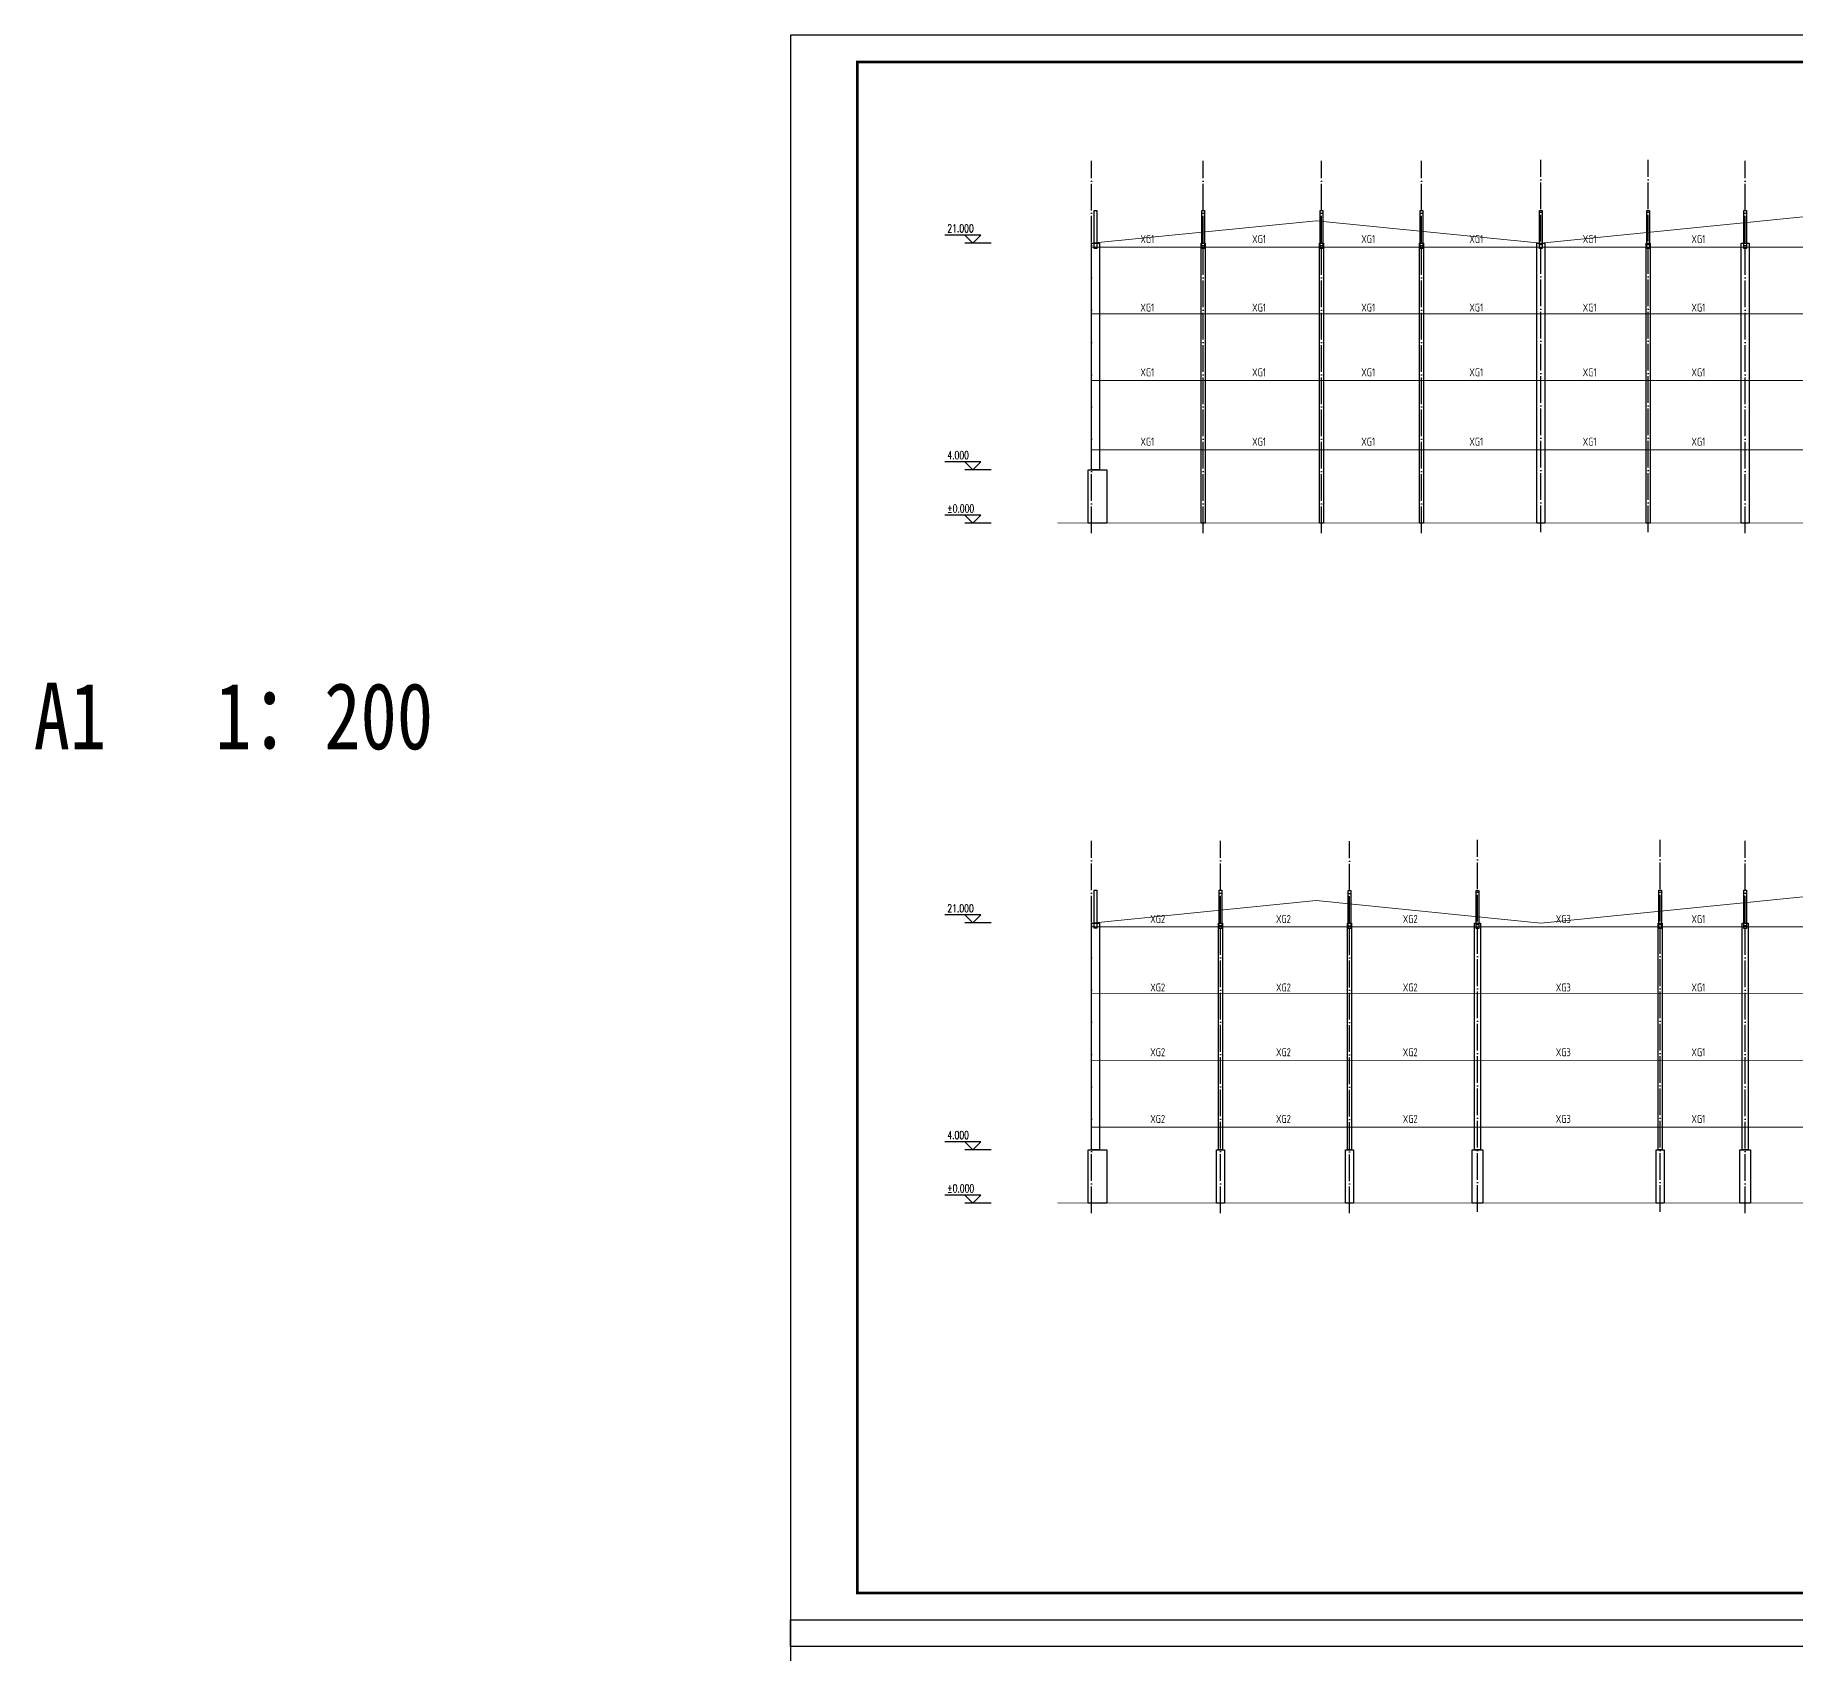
# Model space of a CAD drawing. Extents: x 69728788 to 150676229, y 15322671 to 43663798.
# Drawn here: x 75050957 to 75182952, y 19797157 to 19918503 of the extents above; entities that cross this region are included whole.
import ezdxf
from ezdxf.enums import TextEntityAlignment as Align

# ---------------------------------------------------------------- set-up
doc = ezdxf.new("R2010")
doc.units = 0
doc.header["$LTSCALE"] = 1000
doc.header["$MEASUREMENT"] = 0
doc.linetypes.add('DOTE', pattern=[2.42, 2, -0.2, 0.02, -0.2])
doc.layers.get('0').update_dxf_attribs({"linetype": 'CONTINUOUS'})
doc.layers.add('13', color=9, linetype='CONTINUOUS', lineweight=35)
doc.layers.add('节点', color=3, linetype='CONTINUOUS', lineweight=13)
for name, color, linetype in [('AXIS', 3, 'CONTINUOUS'), ('DIM_ELEV', 3, 'CONTINUOUS'), ('DOTE', 251, 'DOTE'), ('PUB_TEXT', 7, 'CONTINUOUS'), ('PUB_TITLE', 4, 'CONTINUOUS'), ('S', 2, 'CONTINUOUS'), ('钢柱', 3, 'CONTINUOUS')]:
    doc.layers.add(name, color=color, linetype=linetype)
doc.styles.add('-楷体_GB2312', font='', dxfattribs={"width": 0.8})
doc.styles.add('_TCH_DIM', font='SIMPLEX', dxfattribs={"bigfont": 'GBCBIG'})
doc.styles.add('TSSD_Rein', font='atssdeng.shx', dxfattribs={"width": 0.7, "bigfont": 'atssdchn.shx'})
doc.styles.get('-楷体_GB2312').set_extended_font_data('SimSun')

msp = doc.modelspace()

# ---------------------------------------------------------------- linework, layer by layer
at = {"const_width": 50}
for points in [[(75127576.2, 19881922.3), (75239983.5, 19881922.3)], [(75127576.2, 19830947.7), (75245983.5, 19830947.7)]]:
    msp.add_lwpolyline(points, dxfattribs=at)
at = {"layer": '13'}
msp.add_line((75107584.3, 19799702.8), (75107584.3, 19797702.8), dxfattribs=at)
at = {"layer": 'AXIS'}
for p, q in [((75122633, 19902922.3), (75120654.8, 19902922.3)), ((75122633, 19885922.3), (75120654.8, 19885922.3)), ((75122633, 19881922.3), (75120654.8, 19881922.3)), ((75122633, 19851947.7), (75120654.8, 19851947.7)), ((75122633, 19834947.7), (75120654.8, 19834947.7)), ((75122633, 19830947.7), (75120654.8, 19830947.7))]:
    msp.add_line(p, q, dxfattribs=at)
at = {"layer": 'DIM_ELEV'}
for p, q in [((75121854.8, 19903522.3), (75119157.7, 19903522.3)), ((75121254.8, 19902922.3), (75120654.8, 19903522.3)), ((75121254.8, 19902922.3), (75121854.8, 19903522.3)), ((75121854.8, 19886522.3), (75119157.7, 19886522.3)), ((75121254.8, 19885922.3), (75120654.8, 19886522.3)), ((75121254.8, 19885922.3), (75121854.8, 19886522.3)), ((75121854.8, 19882522.3), (75119157.7, 19882522.3)), ((75121254.8, 19881922.3), (75120654.8, 19882522.3)), ((75121254.8, 19881922.3), (75121854.8, 19882522.3)), ((75121854.8, 19852547.7), (75119157.7, 19852547.7)), ((75121254.8, 19851947.7), (75120654.8, 19852547.7)), ((75121254.8, 19851947.7), (75121854.8, 19852547.7)), ((75121854.8, 19835547.7), (75119157.7, 19835547.7)), ((75121254.8, 19834947.7), (75120654.8, 19835547.7)), ((75121254.8, 19834947.7), (75121854.8, 19835547.7)), ((75121854.8, 19831547.7), (75119157.7, 19831547.7)), ((75121254.8, 19830947.7), (75120654.8, 19831547.7)), ((75121254.8, 19830947.7), (75121854.8, 19831547.7))]:
    msp.add_line(p, q, dxfattribs=at)
at = {"layer": 'DOTE'}
for p, q in [((75130147.1, 19881172.3), (75130147.1, 19909073.5)), ((75138522.1, 19881172.3), (75138522.1, 19909073.5)), ((75147397.1, 19881172.3), (75147397.1, 19909073.5)), ((75154897.1, 19881172.3), (75154897.1, 19909073.5)), ((75163846.8, 19881255.3), (75163846.8, 19909156.5)), ((75171896.8, 19881255.3), (75171896.8, 19909156.5)), ((75179147.1, 19881172.3), (75179147.1, 19909073.5)), ((75130147.1, 19830197.7), (75130147.1, 19858098.9)), ((75139822.1, 19830197.7), (75139822.1, 19858098.9)), ((75149497.1, 19830180.7), (75149497.1, 19858081.9)), ((75159096.8, 19830280.7), (75159096.8, 19858181.9)), ((75172796.8, 19830280.7), (75172796.8, 19858181.9)), ((75179147.1, 19830197.7), (75179147.1, 19858098.9))]:
    msp.add_line(p, q, dxfattribs=at)
at = {"layer": 'PUB_TITLE'}
for points in [[(75107584.3, 19799702.8), (75275784.3, 19799702.8), (75275784.3, 19918502.8), (75107584.3, 19918502.8)], [(75107584.3, 19729392.8), (75325164.3, 19729392.8), (75325164.3, 19797702.8), (75107584.3, 19797702.8)]]:
    msp.add_lwpolyline(points, close=True, dxfattribs=at)
at = {"layer": 'PUB_TITLE', "const_width": 200}
msp.add_lwpolyline([(75112584.3, 19801702.8), (75273784.3, 19801702.8), (75273784.3, 19916502.8), (75112584.3, 19916502.8)], close=True, dxfattribs=at)
at = {"layer": 'S', "ltscale": 100, "const_width": 70}
for points in [[(75130147.1, 19902622.3), (75236247.1, 19902622.3)], [(75130147.1, 19897622.3), (75236247.1, 19897622.3)], [(75130147.1, 19892622.3), (75236247.1, 19892622.3)], [(75130147.1, 19887422.3), (75236247.1, 19887422.3)], [(75130147.1, 19851647.7), (75203147.1, 19851647.7)], [(75130147.1, 19846647.7), (75203147.1, 19846647.7)], [(75130147.1, 19841647.7), (75203147.1, 19841647.7)], [(75130147.1, 19836647.7), (75203147.1, 19836647.7)]]:
    msp.add_lwpolyline(points, dxfattribs=at)
at = {"layer": '节点'}
for points in [[(75130147.1, 19902913.3), (75146997.1, 19904598.3), (75163847.1, 19902913.3), (75183497.1, 19904878.3), (75202847.2, 19902913.3), (75219697.6, 19904568.3), (75236247.1, 19902913.3)], [(75130147.1, 19851938.7), (75146997.1, 19853623.7), (75163847.1, 19851938.7), (75183497.1, 19853903.7), (75202847.2, 19851938.7)]]:
    msp.add_lwpolyline(points, dxfattribs=at)
at = {"layer": '钢柱'}
for points in [[(75130347.1, 19905372.3), (75130547.1, 19905372.3), (75130547.1, 19902522.3), (75130347.1, 19902522.3)], [(75138422.1, 19905372.3), (75138622.1, 19905372.3), (75138622.1, 19902513.3), (75138422.1, 19902513.3)], [(75147297.1, 19905372.3), (75147497.1, 19905372.3), (75147497.1, 19902513.3), (75147297.1, 19902513.3)], [(75154797.1, 19905372.3), (75154997.1, 19905372.3), (75154997.1, 19902513.3), (75154797.1, 19902513.3)], [(75163746.8, 19905372.3), (75163946.8, 19905372.3), (75163946.8, 19902513.3), (75163746.8, 19902513.3)], [(75171796.8, 19905372.3), (75171996.8, 19905372.3), (75171996.8, 19902513.3), (75171796.8, 19902513.3)], [(75179047.1, 19905372.3), (75179247.1, 19905372.3), (75179247.1, 19902513.3), (75179047.1, 19902513.3)], [(75130147.1, 19902913.3), (75130747.1, 19902913.3), (75130747.1, 19885922.3), (75130147.1, 19885922.3)], [(75138372.1, 19902913.3), (75138672.1, 19902913.3), (75138672.1, 19881922.3), (75138372.1, 19881922.3)], [(75147247.1, 19902913.3), (75147547.1, 19902913.3), (75147547.1, 19881922.3), (75147247.1, 19881922.3)], [(75154747.1, 19902913.3), (75155047.1, 19902913.3), (75155047.1, 19881922.3), (75154747.1, 19881922.3)], [(75163546.8, 19902913.3), (75164146.8, 19902913.3), (75164146.8, 19881922.3), (75163546.8, 19881922.3)], [(75171746.8, 19902913.3), (75172046.8, 19902913.3), (75172046.8, 19881922.3), (75171746.8, 19881922.3)], [(75178847.1, 19902913.3), (75179447.1, 19902913.3), (75179447.1, 19881922.3), (75178847.1, 19881922.3)], [(75129897.1, 19885922.3), (75131297.1, 19885922.3), (75131297.1, 19881922.3), (75129897.1, 19881922.3)], [(75130347.1, 19854397.7), (75130547.1, 19854397.7), (75130547.1, 19851547.7), (75130347.1, 19851547.7)], [(75139722.1, 19854397.7), (75139922.1, 19854397.7), (75139922.1, 19851538.7), (75139722.1, 19851538.7)], [(75149397.1, 19854380.7), (75149597.1, 19854380.7), (75149597.1, 19851521.7), (75149397.1, 19851521.7)], [(75158996.8, 19854380.7), (75159196.8, 19854380.7), (75159196.8, 19851521.7), (75158996.8, 19851521.7)], [(75172696.8, 19854397.7), (75172896.8, 19854397.7), (75172896.8, 19851538.7), (75172696.8, 19851538.7)], [(75179047.1, 19854397.7), (75179247.1, 19854397.7), (75179247.1, 19851538.7), (75179047.1, 19851538.7)], [(75130147.1, 19851938.7), (75130747.1, 19851938.7), (75130747.1, 19834947.7), (75130147.1, 19834947.7)], [(75139672.1, 19851938.7), (75139972.1, 19851938.7), (75139972.1, 19834947.7), (75139672.1, 19834947.7)], [(75149347.1, 19851938.7), (75149647.1, 19851938.7), (75149647.1, 19834947.7), (75149347.1, 19834947.7)], [(75158871.8, 19851938.7), (75159321.8, 19851938.7), (75159321.8, 19834947.7), (75158871.8, 19834947.7)], [(75172646.8, 19851938.7), (75172946.8, 19851938.7), (75172946.8, 19834947.7), (75172646.8, 19834947.7)], [(75178922.1, 19851938.7), (75179372.1, 19851938.7), (75179372.1, 19834947.7), (75178922.1, 19834947.7)], [(75129897.1, 19834947.7), (75131297.1, 19834947.7), (75131297.1, 19830947.7), (75129897.1, 19830947.7)], [(75139522.1, 19834947.7), (75140122.1, 19834947.7), (75140122.1, 19830947.7), (75139522.1, 19830947.7)], [(75149197.1, 19834947.7), (75149797.1, 19834947.7), (75149797.1, 19830947.7), (75149197.1, 19830947.7)], [(75158696.8, 19834947.7), (75159496.8, 19834947.7), (75159496.8, 19830947.7), (75158696.8, 19830947.7)], [(75172496.8, 19834947.7), (75173096.8, 19834947.7), (75173096.8, 19830947.7), (75172496.8, 19830947.7)], [(75178747.1, 19834947.7), (75179547.1, 19834947.7), (75179547.1, 19830947.7), (75178747.1, 19830947.7)]]:
    msp.add_lwpolyline(points, close=True, dxfattribs=at)

# ---------------------------------------------------------------- texts
at = {"layer": 'PUB_TEXT'}
for s, height, style, width, p in [('21.000', 595, '_TCH_DIM', 0.705882, (75119341.8, 19903722.3)), ('4.000', 595, '_TCH_DIM', 0.705882, (75119341.8, 19886722.3)), ('%%P0.000', 595, '_TCH_DIM', 0.705882, (75119341.8, 19882722.3)), ('A1   1：200', 5000, '-楷体_GB2312', 0.8, (75050842.6, 19864966.9)), ('21.000', 595, '_TCH_DIM', 0.705882, (75119341.8, 19852747.7)), ('4.000', 595, '_TCH_DIM', 0.705882, (75119341.8, 19835747.7)), ('%%P0.000', 595, '_TCH_DIM', 0.705882, (75119341.8, 19831747.7))]:
    msp.add_text(s, height=height, dxfattribs=dict(at, style=style, width=width)).set_placement(p)
at = {"layer": 'PUB_TEXT', "style": 'TSSD_Rein', "width": 0.8}
for s, p in [('XG1', (75134330.4, 19903220.6)), ('XG1', (75142705.4, 19903220.6)), ('XG1', (75150892.9, 19903220.6)), ('XG1', (75158992.7, 19903220.6)), ('XG1', (75167492.5, 19903220.6)), ('XG1', (75175642.7, 19903220.6)), ('XG1', (75134330.4, 19898086.7)), ('XG1', (75142705.4, 19898086.7)), ('XG1', (75150892.9, 19898086.7)), ('XG1', (75158992.7, 19898086.7)), ('XG1', (75167492.5, 19898086.7)), ('XG1', (75175642.7, 19898086.7)), ('XG1', (75134330.4, 19893231.5)), ('XG1', (75142705.4, 19893231.5)), ('XG1', (75150892.9, 19893231.5)), ('XG1', (75158992.7, 19893231.5)), ('XG1', (75167492.5, 19893231.5)), ('XG1', (75175642.7, 19893231.5)), ('XG1', (75134330.4, 19888031.5)), ('XG1', (75142705.4, 19888031.5)), ('XG1', (75150892.9, 19888031.5)), ('XG1', (75158992.7, 19888031.5)), ('XG1', (75167492.5, 19888031.5)), ('XG1', (75175642.7, 19888031.5)), ('XG2', (75135112.2, 19852246)), ('XG2', (75144539.3, 19852246)), ('XG2', (75154043.3, 19852246)), ('XG3', (75165520.3, 19852246)), ('XG1', (75175642.7, 19852246)), ('XG2', (75135112.2, 19847112.1)), ('XG2', (75144539.3, 19847112.1)), ('XG2', (75154043.3, 19847112.1)), ('XG3', (75165520.3, 19847112.1)), ('XG1', (75175642.7, 19847112.1)), ('XG2', (75135112.2, 19842256.9)), ('XG2', (75144539.3, 19842256.9)), ('XG2', (75154043.3, 19842256.9)), ('XG3', (75165520.3, 19842256.9)), ('XG1', (75175642.7, 19842256.9)), ('XG2', (75135112.2, 19837256.9)), ('XG2', (75144539.3, 19837256.9)), ('XG2', (75154043.3, 19837256.9)), ('XG3', (75165520.3, 19837256.9)), ('XG1', (75175642.7, 19837256.9))]:
    msp.add_text(s, height=600, dxfattribs=at).set_placement(p, align=Align.MIDDLE)

doc.saveas('drawing.dxf')
